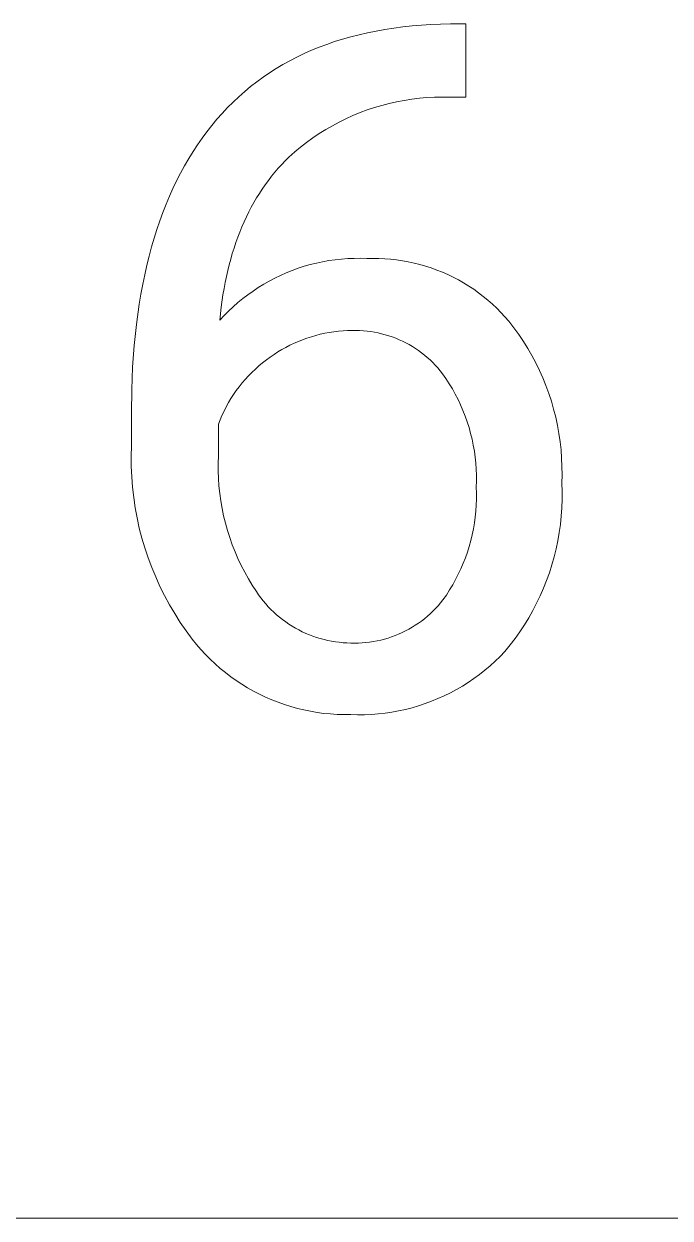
# Model space of a CAD drawing. Header units: millimetres. Extents: x 1102 to 5170, y 19 to 2862.
# Drawn here: x 4451.9 to 4488.4, y 246.9 to 314.5 of the extents above; entities that cross this region are included whole.
import ezdxf

# ---------------------------------------------------------------- set-up
doc = ezdxf.new("R2010")
doc.units = ezdxf.units.MM
doc.header["$MEASUREMENT"] = 0
doc.layers.add('Domyślny', color=7, linetype='Continuous', true_color=0x000000)

msp = doc.modelspace()

# ---------------------------------------------------------------- linework, layer by layer
at = {"layer": 'Domyślny', "color": 18, "lineweight": 15, "true_color": 0x000000}
for p, q in [((4472.27, 314.164), (4472.774, 314.241)), ((4472.774, 314.241), (4473.286, 314.308)), ((4473.286, 314.308), (4473.807, 314.364)), ((4473.807, 314.364), (4474.337, 314.409)), ((4474.337, 314.409), (4474.876, 314.444)), ((4474.876, 314.444), (4475.423, 314.467)), ((4475.423, 314.467), (4475.978, 314.48)), ((4475.978, 314.48), (4476.859, 314.48)), ((4476.859, 314.48), (4476.859, 310.335)), ((4469.429, 313.475), (4469.88, 313.617)), ((4469.88, 313.617), (4470.341, 313.748)), ((4470.341, 313.748), (4470.81, 313.868)), ((4470.81, 313.868), (4471.288, 313.977)), ((4471.288, 313.977), (4471.775, 314.076)), ((4471.775, 314.076), (4472.27, 314.164)), ((4467.707, 312.8), (4468.125, 312.985)), ((4468.125, 312.985), (4468.551, 313.159)), ((4468.551, 313.159), (4468.985, 313.322)), ((4468.985, 313.322), (4469.429, 313.475)), ((4466.507, 312.181), (4466.899, 312.398)), ((4466.899, 312.398), (4467.299, 312.605)), ((4467.299, 312.605), (4467.707, 312.8)), ((4465.385, 311.466), (4465.751, 311.715)), ((4465.751, 311.715), (4466.125, 311.954)), ((4466.125, 311.954), (4466.507, 312.181)), ((4464.341, 310.653), (4464.68, 310.935)), ((4464.68, 310.935), (4465.028, 311.205)), ((4465.028, 311.205), (4465.385, 311.466)), ((4463.688, 310.057), (4464.01, 310.36)), ((4464.01, 310.36), (4464.341, 310.653)), ((4473.792, 310.22), (4473.364, 310.154)), ((4474.222, 310.272), (4473.792, 310.22)), ((4474.653, 310.31), (4474.222, 310.272)), ((4475.085, 310.333), (4474.653, 310.31)), ((4475.518, 310.341), (4475.085, 310.333)), ((4475.951, 310.335), (4475.518, 310.341)), ((4476.859, 310.335), (4475.951, 310.335)), ((4463.07, 309.418), (4463.374, 309.743)), ((4463.374, 309.743), (4463.688, 310.057)), ((4471.271, 309.608), (4470.865, 309.457)), ((4471.682, 309.745), (4471.271, 309.608)), ((4472.097, 309.868), (4471.682, 309.745)), ((4472.516, 309.978), (4472.097, 309.868)), ((4472.938, 310.073), (4472.516, 309.978)), ((4473.364, 310.154), (4472.938, 310.073)), ((4462.486, 308.736), (4462.773, 309.083)), ((4462.773, 309.083), (4463.07, 309.418)), ((4469.681, 308.923), (4469.3, 308.719)), ((4470.07, 309.114), (4469.681, 308.923)), ((4470.465, 309.292), (4470.07, 309.114)), ((4470.865, 309.457), (4470.465, 309.292)), ((4461.935, 308.013), (4462.206, 308.38)), ((4462.206, 308.38), (4462.486, 308.736)), ((4468.557, 308.273), (4468.198, 308.031)), ((4468.925, 308.502), (4468.557, 308.273)), ((4469.3, 308.719), (4468.925, 308.502)), ((4461.419, 307.251), (4461.672, 307.637)), ((4461.672, 307.637), (4461.935, 308.013)), ((4467.505, 307.512), (4467.172, 307.236)), ((4467.847, 307.778), (4467.505, 307.512)), ((4468.198, 308.031), (4467.847, 307.778)), ((4460.939, 306.45), (4461.175, 306.855)), ((4461.175, 306.855), (4461.419, 307.251)), ((4466.848, 306.948), (4466.64, 306.74)), ((4467.172, 307.236), (4466.848, 306.948)), ((4460.712, 306.034), (4460.939, 306.45)), ((4466.24, 306.308), (4466.049, 306.084)), ((4466.437, 306.526), (4466.24, 306.308)), ((4466.64, 306.74), (4466.437, 306.526)), ((4460.286, 305.175), (4460.494, 305.609)), ((4460.494, 305.609), (4460.712, 306.034)), ((4465.683, 305.621), (4465.508, 305.381)), ((4465.863, 305.855), (4465.683, 305.621)), ((4466.049, 306.084), (4465.863, 305.855)), ((4460.086, 304.73), (4460.286, 305.175)), ((4465.175, 304.887), (4465.017, 304.632)), ((4465.339, 305.137), (4465.175, 304.887)), ((4465.508, 305.381), (4465.339, 305.137)), ((4459.712, 303.811), (4459.894, 304.275)), ((4459.894, 304.275), (4460.086, 304.73)), ((4464.717, 304.107), (4464.576, 303.837)), ((4464.864, 304.372), (4464.717, 304.107)), ((4465.017, 304.632), (4464.864, 304.372)), ((4459.539, 303.337), (4459.712, 303.811)), ((4464.44, 303.561), (4464.309, 303.28)), ((4464.576, 303.837), (4464.44, 303.561)), ((4459.219, 302.36), (4459.374, 302.853)), ((4459.374, 302.853), (4459.539, 303.337)), ((4464.184, 302.994), (4464.065, 302.703)), ((4464.309, 303.28), (4464.184, 302.994)), ((4459.072, 301.856), (4459.219, 302.36)), ((4463.842, 302.105), (4463.739, 301.798)), ((4463.951, 302.407), (4463.842, 302.105)), ((4464.065, 302.703), (4463.951, 302.407)), ((4458.934, 301.343), (4459.072, 301.856)), ((4463.642, 301.486), (4463.55, 301.169)), ((4463.739, 301.798), (4463.642, 301.486)), ((4458.685, 300.287), (4458.805, 300.82)), ((4458.805, 300.82), (4458.934, 301.343)), ((4463.464, 300.846), (4463.383, 300.519)), ((4463.55, 301.169), (4463.464, 300.846)), ((4467.367, 300.652), (4467.709, 300.762)), ((4467.709, 300.762), (4468.053, 300.86)), ((4468.053, 300.86), (4468.402, 300.947)), ((4468.402, 300.947), (4468.752, 301.022)), ((4468.752, 301.022), (4469.105, 301.084)), ((4469.105, 301.084), (4469.461, 301.135)), ((4469.461, 301.135), (4469.817, 301.173)), ((4469.817, 301.173), (4470.175, 301.199)), ((4470.175, 301.199), (4470.533, 301.213)), ((4470.533, 301.213), (4470.892, 301.215)), ((4470.892, 301.215), (4471.251, 301.204)), ((4471.251, 301.204), (4471.587, 301.212)), ((4471.587, 301.212), (4471.924, 301.209)), ((4471.924, 301.209), (4472.261, 301.194)), ((4472.261, 301.194), (4472.596, 301.167)), ((4472.596, 301.167), (4472.931, 301.13)), ((4472.931, 301.13), (4473.264, 301.081)), ((4473.264, 301.081), (4473.596, 301.021)), ((4473.596, 301.021), (4473.925, 300.949)), ((4473.925, 300.949), (4474.251, 300.867)), ((4474.251, 300.867), (4474.575, 300.774)), ((4474.575, 300.774), (4474.895, 300.669)), ((4458.574, 299.745), (4458.685, 300.287)), ((4463.307, 300.186), (4463.237, 299.848)), ((4463.383, 300.519), (4463.307, 300.186)), ((4465.728, 299.93), (4466.045, 300.096)), ((4466.045, 300.096), (4466.369, 300.252)), ((4466.369, 300.252), (4466.697, 300.397)), ((4466.697, 300.397), (4467.03, 300.53)), ((4467.03, 300.53), (4467.367, 300.652)), ((4474.895, 300.669), (4475.212, 300.554)), ((4475.212, 300.554), (4475.524, 300.429)), ((4475.524, 300.429), (4475.832, 300.292)), ((4475.832, 300.292), (4476.136, 300.146)), ((4476.136, 300.146), (4476.434, 299.989)), ((4458.472, 299.192), (4458.574, 299.745)), ((4463.173, 299.504), (4463.114, 299.156)), ((4463.237, 299.848), (4463.173, 299.504)), ((4464.52, 299.158), (4464.812, 299.366)), ((4464.812, 299.366), (4465.111, 299.564)), ((4465.111, 299.564), (4465.416, 299.752)), ((4465.416, 299.752), (4465.728, 299.93)), ((4476.434, 299.989), (4476.727, 299.823)), ((4476.727, 299.823), (4477.014, 299.646)), ((4477.014, 299.646), (4477.294, 299.461)), ((4477.294, 299.461), (4477.569, 299.265)), ((4458.379, 298.63), (4458.472, 299.192)), ((4463.114, 299.156), (4463.012, 298.443)), ((4463.689, 298.474), (4463.958, 298.711)), ((4463.958, 298.711), (4464.235, 298.939)), ((4464.235, 298.939), (4464.52, 299.158)), ((4477.569, 299.265), (4477.836, 299.061)), ((4477.836, 299.061), (4478.097, 298.847)), ((4478.097, 298.847), (4478.35, 298.625)), ((4458.219, 297.476), (4458.379, 298.63)), ((4463.012, 298.443), (4462.933, 297.709)), ((4463.176, 297.973), (4463.428, 298.228)), ((4463.428, 298.228), (4463.689, 298.474)), ((4478.35, 298.625), (4478.596, 298.395)), ((4478.596, 298.395), (4478.833, 298.156)), ((4478.833, 298.156), (4479.063, 297.909)), ((4458.094, 296.283), (4458.219, 297.476)), ((4462.933, 297.709), (4463.176, 297.973)), ((4479.063, 297.909), (4479.284, 297.655)), ((4479.284, 297.655), (4479.571, 297.285)), ((4467.865, 296.701), (4467.62, 296.612)), ((4468.113, 296.781), (4467.865, 296.701)), ((4468.363, 296.853), (4468.113, 296.781)), ((4468.616, 296.917), (4468.363, 296.853)), ((4468.871, 296.973), (4468.616, 296.917)), ((4469.127, 297.02), (4468.871, 296.973)), ((4469.385, 297.058), (4469.127, 297.02)), ((4469.644, 297.088), (4469.385, 297.058)), ((4469.903, 297.11), (4469.644, 297.088)), ((4470.164, 297.123), (4469.903, 297.11)), ((4470.424, 297.127), (4470.164, 297.123)), ((4470.634, 297.129), (4470.424, 297.127)), ((4470.844, 297.125), (4470.634, 297.129)), ((4471.053, 297.113), (4470.844, 297.125)), ((4471.263, 297.094), (4471.053, 297.113)), ((4471.471, 297.068), (4471.263, 297.094)), ((4471.678, 297.035), (4471.471, 297.068)), ((4471.884, 296.995), (4471.678, 297.035)), ((4472.089, 296.948), (4471.884, 296.995)), ((4472.292, 296.895), (4472.089, 296.948)), ((4472.493, 296.834), (4472.292, 296.895)), ((4472.691, 296.767), (4472.493, 296.834)), ((4472.888, 296.692), (4472.691, 296.767)), ((4473.081, 296.612), (4472.888, 296.692)), ((4479.571, 297.285), (4479.846, 296.905)), ((4479.846, 296.905), (4480.107, 296.515)), ((4458.005, 295.05), (4458.094, 296.283)), ((4466.446, 296.05), (4466.223, 295.915)), ((4466.673, 296.178), (4466.446, 296.05)), ((4466.904, 296.298), (4466.673, 296.178)), ((4467.139, 296.411), (4466.904, 296.298)), ((4467.378, 296.515), (4467.139, 296.411)), ((4467.62, 296.612), (4467.378, 296.515)), ((4473.272, 296.525), (4473.081, 296.612)), ((4473.46, 296.431), (4473.272, 296.525)), ((4473.645, 296.331), (4473.46, 296.431)), ((4473.826, 296.225), (4473.645, 296.331)), ((4474.003, 296.113), (4473.826, 296.225)), ((4474.177, 295.995), (4474.003, 296.113)), ((4474.346, 295.871), (4474.177, 295.995)), ((4480.107, 296.515), (4480.355, 296.117)), ((4480.355, 296.117), (4480.589, 295.711)), ((4465.357, 295.299), (4465.149, 295.126)), ((4465.572, 295.465), (4465.357, 295.299)), ((4465.791, 295.623), (4465.572, 295.465)), ((4466.005, 295.773), (4465.791, 295.623)), ((4466.223, 295.915), (4466.005, 295.773)), ((4474.511, 295.741), (4474.346, 295.871)), ((4474.672, 295.606), (4474.511, 295.741)), ((4474.828, 295.465), (4474.672, 295.606)), ((4474.979, 295.32), (4474.828, 295.465)), ((4475.125, 295.169), (4474.979, 295.32)), ((4480.589, 295.711), (4480.809, 295.297)), ((4480.809, 295.297), (4481.014, 294.875)), ((4457.952, 293.778), (4458.005, 295.05)), ((4464.75, 294.76), (4464.56, 294.567)), ((4464.947, 294.947), (4464.75, 294.76)), ((4465.149, 295.126), (4464.947, 294.947)), ((4475.266, 295.013), (4475.125, 295.169)), ((4475.401, 294.853), (4475.266, 295.013)), ((4475.531, 294.688), (4475.401, 294.853)), ((4475.726, 294.408), (4475.531, 294.688)), ((4481.014, 294.875), (4481.205, 294.447)), ((4464.031, 293.952), (4463.869, 293.735)), ((4464.201, 294.163), (4464.031, 293.952)), ((4464.377, 294.368), (4464.201, 294.163)), ((4464.56, 294.567), (4464.377, 294.368)), ((4475.912, 294.122), (4475.726, 294.408)), ((4476.087, 293.829), (4475.912, 294.122)), ((4481.205, 294.447), (4481.381, 294.012)), ((4481.381, 294.012), (4481.542, 293.572)), ((4457.934, 292.467), (4457.952, 293.778)), ((4463.567, 293.285), (4463.427, 293.053)), ((4463.714, 293.513), (4463.567, 293.285)), ((4463.869, 293.735), (4463.714, 293.513)), ((4476.253, 293.531), (4476.087, 293.829)), ((4476.409, 293.227), (4476.253, 293.531)), ((4481.542, 293.572), (4481.688, 293.126)), ((4463.296, 292.817), (4463.172, 292.576)), ((4463.427, 293.053), (4463.296, 292.817)), ((4476.554, 292.918), (4476.409, 293.227)), ((4476.689, 292.605), (4476.554, 292.918)), ((4476.814, 292.287), (4476.689, 292.605)), ((4481.688, 293.126), (4481.818, 292.676)), ((4481.818, 292.676), (4481.933, 292.221)), ((4457.934, 290.597), (4457.934, 292.467)), ((4462.95, 292.082), (4462.852, 291.83)), ((4463.057, 292.331), (4462.95, 292.082)), ((4463.172, 292.576), (4463.057, 292.331)), ((4476.927, 291.965), (4476.814, 292.287)), ((4477.03, 291.64), (4476.927, 291.965)), ((4481.933, 292.221), (4482.032, 291.763)), ((4462.852, 291.83), (4462.852, 290.042)), ((4477.122, 291.311), (4477.03, 291.64)), ((4477.203, 290.979), (4477.122, 291.311)), ((4482.032, 291.763), (4482.115, 291.301)), ((4482.115, 291.301), (4482.182, 290.837)), ((4457.919, 290.013), (4457.934, 290.597)), ((4477.272, 290.645), (4477.203, 290.979)), ((4477.331, 290.309), (4477.272, 290.645)), ((4482.182, 290.837), (4482.234, 290.371)), ((4457.925, 289.428), (4457.919, 290.013)), ((4462.852, 290.042), (4462.838, 289.615)), ((4477.378, 289.971), (4477.331, 290.309)), ((4477.413, 289.631), (4477.378, 289.971)), ((4482.234, 290.371), (4482.269, 289.904)), ((4482.269, 289.904), (4482.288, 289.435)), ((4457.95, 288.844), (4457.925, 289.428)), ((4462.838, 289.615), (4462.839, 289.188)), ((4477.437, 289.291), (4477.413, 289.631)), ((4477.45, 288.95), (4477.437, 289.291)), ((4482.288, 289.435), (4482.291, 288.966)), ((4457.997, 288.261), (4457.95, 288.844)), ((4462.839, 289.188), (4462.855, 288.761)), ((4462.855, 288.761), (4462.885, 288.335)), ((4477.441, 288.267), (4477.452, 288.608)), ((4477.452, 288.608), (4477.45, 288.95)), ((4482.291, 288.966), (4482.278, 288.498)), ((4458.063, 287.68), (4457.997, 288.261)), ((4462.885, 288.335), (4462.929, 287.91)), ((4462.929, 287.91), (4462.988, 287.487)), ((4477.452, 287.928), (4477.441, 288.267)), ((4477.451, 287.59), (4477.452, 287.928)), ((4482.278, 288.498), (4482.293, 288.03)), ((4482.293, 288.03), (4482.293, 287.562)), ((4458.149, 287.102), (4458.063, 287.68)), ((4462.988, 287.487), (4463.061, 287.066)), ((4477.416, 286.913), (4477.439, 287.251)), ((4477.439, 287.251), (4477.451, 287.59)), ((4482.293, 287.562), (4482.276, 287.094)), ((4458.256, 286.527), (4458.149, 287.102)), ((4458.382, 285.956), (4458.256, 286.527)), ((4463.061, 287.066), (4463.148, 286.648)), ((4463.148, 286.648), (4463.25, 286.233)), ((4477.335, 286.24), (4477.381, 286.576)), ((4477.381, 286.576), (4477.416, 286.913)), ((4482.244, 286.627), (4482.196, 286.162)), ((4482.276, 287.094), (4482.244, 286.627)), ((4458.529, 285.39), (4458.382, 285.956)), ((4463.25, 286.233), (4463.365, 285.822)), ((4477.209, 285.574), (4477.277, 285.906)), ((4477.277, 285.906), (4477.335, 286.24)), ((4482.196, 286.162), (4482.131, 285.698)), ((4458.694, 284.829), (4458.529, 285.39)), ((4463.365, 285.822), (4463.494, 285.414)), ((4463.494, 285.414), (4463.637, 285.012)), ((4477.039, 284.918), (4477.13, 285.244)), ((4477.13, 285.244), (4477.209, 285.574)), ((4482.051, 285.237), (4481.955, 284.779)), ((4482.131, 285.698), (4482.051, 285.237)), ((4458.88, 284.274), (4458.694, 284.829)), ((4463.637, 285.012), (4463.794, 284.614)), ((4463.794, 284.614), (4463.963, 284.222)), ((4476.826, 284.275), (4476.938, 284.594)), ((4476.938, 284.594), (4477.039, 284.918)), ((4481.955, 284.779), (4481.844, 284.325)), ((4459.084, 283.726), (4458.88, 284.274)), ((4463.963, 284.222), (4464.146, 283.836)), ((4464.146, 283.836), (4464.342, 283.457)), ((4476.57, 283.647), (4476.703, 283.959)), ((4476.703, 283.959), (4476.826, 284.275)), ((4481.716, 283.874), (4481.574, 283.428)), ((4481.844, 284.325), (4481.716, 283.874)), ((4459.307, 283.186), (4459.084, 283.726)), ((4459.549, 282.654), (4459.307, 283.186)), ((4464.342, 283.457), (4464.551, 283.084)), ((4476.272, 283.038), (4476.426, 283.34)), ((4476.426, 283.34), (4476.57, 283.647)), ((4481.574, 283.428), (4481.416, 282.988)), ((4459.81, 282.13), (4459.549, 282.654)), ((4464.551, 283.084), (4464.772, 282.719)), ((4464.772, 282.719), (4465.006, 282.361)), ((4475.935, 282.451), (4476.108, 282.742)), ((4476.108, 282.742), (4476.272, 283.038)), ((4481.244, 282.553), (4481.056, 282.124)), ((4481.416, 282.988), (4481.244, 282.553)), ((4460.088, 281.616), (4459.81, 282.13)), ((4465.006, 282.361), (4465.128, 282.18)), ((4465.128, 282.18), (4465.257, 282.004)), ((4465.257, 282.004), (4465.392, 281.832)), ((4465.392, 281.832), (4465.533, 281.665)), ((4475.425, 281.72), (4475.558, 281.887)), ((4475.558, 281.887), (4475.751, 282.165)), ((4475.751, 282.165), (4475.935, 282.451)), ((4481.056, 282.124), (4480.854, 281.702)), ((4460.384, 281.112), (4460.088, 281.616)), ((4460.698, 280.618), (4460.384, 281.112)), ((4465.533, 281.665), (4465.679, 281.503)), ((4465.679, 281.503), (4465.83, 281.346)), ((4465.83, 281.346), (4465.987, 281.194)), ((4465.987, 281.194), (4466.149, 281.047)), ((4474.837, 281.102), (4474.991, 281.249)), ((4474.991, 281.249), (4475.141, 281.401)), ((4475.141, 281.401), (4475.286, 281.558)), ((4475.286, 281.558), (4475.425, 281.72)), ((4480.638, 281.287), (4480.407, 280.879)), ((4480.854, 281.702), (4480.638, 281.287)), ((4461.028, 280.136), (4460.698, 280.618)), ((4466.149, 281.047), (4466.315, 280.906)), ((4466.315, 280.906), (4466.487, 280.771)), ((4466.487, 280.771), (4466.662, 280.642)), ((4466.662, 280.642), (4466.842, 280.518)), ((4466.842, 280.518), (4467.026, 280.401)), ((4473.811, 280.337), (4473.993, 280.45)), ((4473.993, 280.45), (4474.17, 280.569)), ((4474.17, 280.569), (4474.343, 280.693)), ((4474.343, 280.693), (4474.512, 280.824)), ((4474.512, 280.824), (4474.677, 280.96)), ((4474.677, 280.96), (4474.837, 281.102)), ((4480.163, 280.48), (4479.905, 280.09)), ((4480.407, 280.879), (4480.163, 280.48)), ((4461.375, 279.665), (4461.028, 280.136)), ((4467.026, 280.401), (4467.214, 280.29)), ((4467.214, 280.29), (4467.406, 280.185)), ((4467.406, 280.185), (4467.601, 280.087)), ((4467.601, 280.087), (4467.799, 279.996)), ((4467.799, 279.996), (4468.001, 279.911)), ((4468.001, 279.911), (4468.205, 279.834)), ((4468.205, 279.834), (4468.411, 279.763)), ((4468.411, 279.763), (4468.62, 279.699)), ((4472.45, 279.728), (4472.652, 279.795)), ((4472.652, 279.795), (4472.853, 279.869)), ((4472.853, 279.869), (4473.051, 279.95)), ((4473.051, 279.95), (4473.246, 280.037)), ((4473.246, 280.037), (4473.438, 280.13)), ((4473.438, 280.13), (4473.626, 280.231)), ((4473.626, 280.231), (4473.811, 280.337)), ((4479.905, 280.09), (4479.634, 279.708)), ((4461.614, 279.368), (4461.375, 279.665)), ((4461.863, 279.079), (4461.614, 279.368)), ((4462.123, 278.799), (4461.863, 279.079)), ((4468.62, 279.699), (4468.831, 279.642)), ((4468.831, 279.642), (4469.043, 279.593)), ((4469.043, 279.593), (4469.257, 279.55)), ((4469.257, 279.55), (4469.473, 279.515)), ((4469.473, 279.515), (4469.689, 279.487)), ((4469.689, 279.487), (4469.907, 279.467)), ((4469.907, 279.467), (4470.125, 279.454)), ((4470.125, 279.454), (4470.343, 279.448)), ((4470.343, 279.448), (4470.556, 279.444)), ((4470.556, 279.444), (4470.77, 279.447)), ((4470.77, 279.447), (4470.983, 279.457)), ((4470.983, 279.457), (4471.196, 279.474)), ((4471.196, 279.474), (4471.408, 279.499)), ((4471.408, 279.499), (4471.619, 279.531)), ((4471.619, 279.531), (4471.829, 279.569)), ((4471.829, 279.569), (4472.038, 279.615)), ((4472.038, 279.615), (4472.245, 279.668)), ((4472.245, 279.668), (4472.45, 279.728)), ((4479.35, 279.336), (4479.054, 278.974)), ((4479.634, 279.708), (4479.35, 279.336)), ((4462.391, 278.528), (4462.123, 278.799)), ((4462.669, 278.267), (4462.391, 278.528)), ((4478.506, 278.422), (4478.218, 278.161)), ((4478.785, 278.694), (4478.506, 278.422)), ((4479.054, 278.974), (4478.785, 278.694)), ((4462.956, 278.015), (4462.669, 278.267)), ((4463.251, 277.774), (4462.956, 278.015)), ((4463.554, 277.542), (4463.251, 277.774)), ((4477.921, 277.91), (4477.616, 277.669)), ((4478.218, 278.161), (4477.921, 277.91)), ((4463.866, 277.322), (4463.554, 277.542)), ((4464.184, 277.112), (4463.866, 277.322)), ((4464.51, 276.913), (4464.184, 277.112)), ((4476.981, 277.221), (4476.653, 277.013)), ((4477.303, 277.44), (4476.981, 277.221)), ((4477.616, 277.669), (4477.303, 277.44)), ((4464.842, 276.726), (4464.51, 276.913)), ((4465.181, 276.55), (4464.842, 276.726)), ((4465.525, 276.386), (4465.181, 276.55)), ((4465.875, 276.234), (4465.525, 276.386)), ((4475.626, 276.461), (4475.272, 276.3)), ((4475.975, 276.633), (4475.626, 276.461)), ((4476.317, 276.817), (4475.975, 276.633)), ((4476.653, 277.013), (4476.317, 276.817)), ((4466.23, 276.095), (4465.875, 276.234)), ((4466.59, 275.967), (4466.23, 276.095)), ((4466.954, 275.852), (4466.59, 275.967)), ((4467.321, 275.75), (4466.954, 275.852)), ((4467.692, 275.66), (4467.321, 275.75)), ((4473.806, 275.786), (4473.429, 275.69)), ((4474.179, 275.895), (4473.806, 275.786)), ((4474.548, 276.018), (4474.179, 275.895)), ((4474.912, 276.153), (4474.548, 276.018)), ((4475.272, 276.3), (4474.912, 276.153)), ((4468.066, 275.584), (4467.692, 275.66)), ((4468.442, 275.52), (4468.066, 275.584)), ((4468.82, 275.469), (4468.442, 275.52)), ((4469.199, 275.432), (4468.82, 275.469)), ((4469.58, 275.407), (4469.199, 275.432)), ((4469.961, 275.396), (4469.58, 275.407)), ((4470.343, 275.398), (4469.961, 275.396)), ((4470.732, 275.387), (4470.343, 275.398)), ((4471.12, 275.39), (4470.732, 275.387)), ((4471.509, 275.406), (4471.12, 275.39)), ((4471.896, 275.436), (4471.509, 275.406)), ((4472.283, 275.48), (4471.896, 275.436)), ((4472.667, 275.536), (4472.283, 275.48)), ((4473.049, 275.606), (4472.667, 275.536)), ((4473.429, 275.69), (4473.049, 275.606)), ((3632.562, 246.908), (5169.928, 246.908))]:
    msp.add_line(p, q, dxfattribs=at)

doc.saveas('drawing.dxf')
